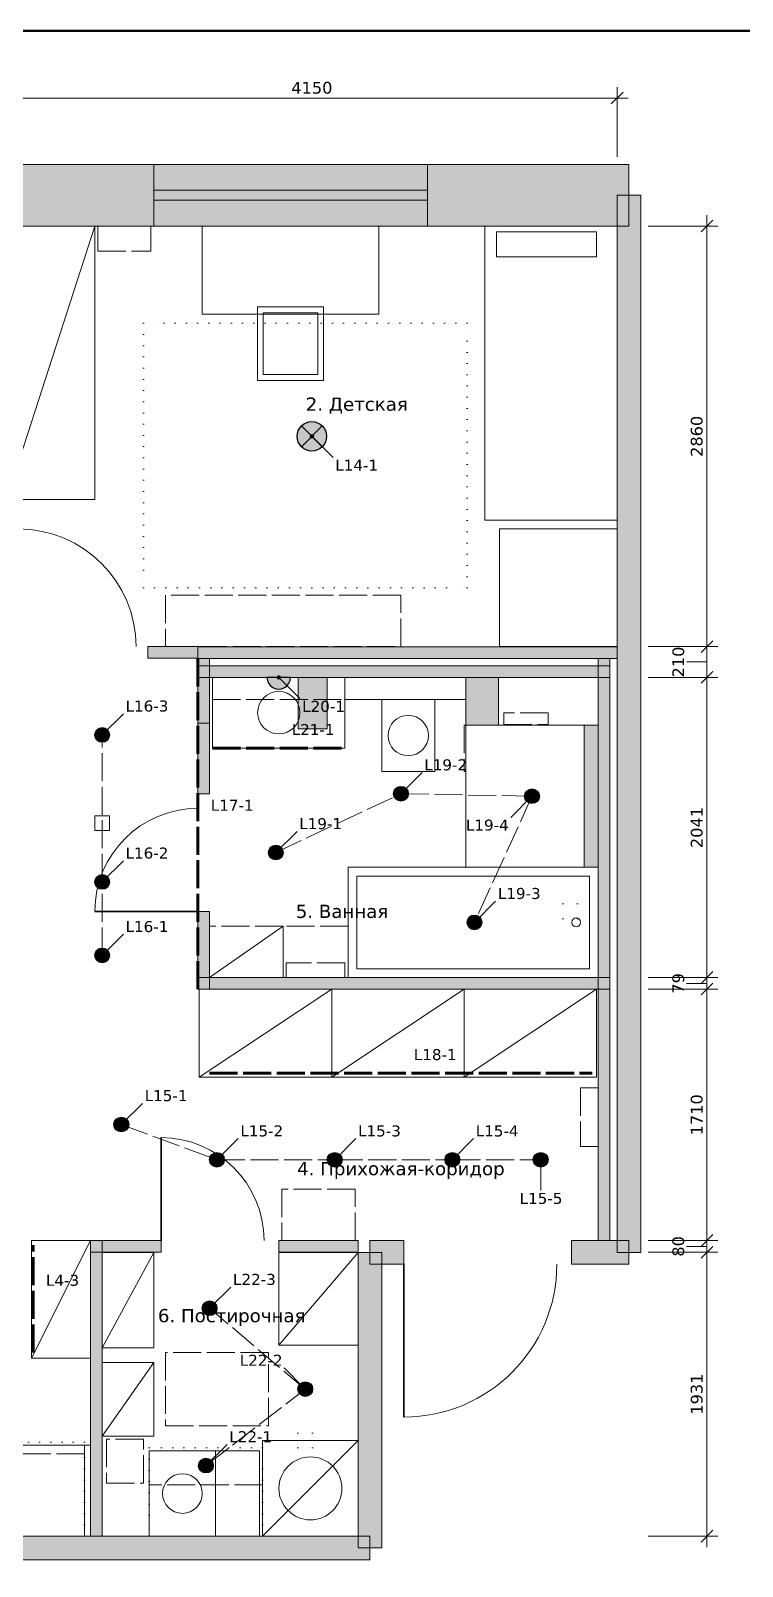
# Model space of a CAD drawing. Header units: millimetres. Extents: x 974 to 29450, y 51 to 20750.
# Drawn here: x 7974 to 12810, y 10305 to 20750 of the extents above; entities that cross this region are included whole.
import ezdxf
from ezdxf.enums import TextEntityAlignment as Align

# ---------------------------------------------------------------- set-up
doc = ezdxf.new("R2010")
doc.units = ezdxf.units.MM
doc.linetypes.add('DASHED', pattern=[1.524, 1.27, -0.254])
doc.linetypes.add('DOT', pattern=[0.508, 0, -0.508])
for name, color, linetype in [('AR-NEW', 5, 'CONTINUOUS'), ('AR-WALLS', 7, 'CONTINUOUS'), ('DIM', 7, 'CONTINUOUS'), ('EL-LIGHT', 30, 'CONTINUOUS'), ('FRAME', 7, 'CONTINUOUS'), ('FURN', 8, 'CONTINUOUS'), ('TEXT', 7, 'CONTINUOUS')]:
    doc.layers.add(name, color=color, linetype=linetype)
doc.styles.add('GOST', font='DejaVuSans.ttf')

msp = doc.modelspace()

# ---------------------------------------------------------------- hatches: boundary and pattern name
at = {"layer": 'AR-NEW', "true_color": 0xc4c4c4}
h = msp.add_hatch(color=7, dxfattribs=at)
h.dxf.hatch_style = 1
h.paths.add_polyline_path([(9110, 16561), (9110, 16481), (8770, 16481), (8770, 16561), (9110, 16561)])
at = {"layer": 'AR-NEW', "true_color": 0xd4d4d4}
h = msp.add_hatch(color=7, dxfattribs=at)
h.dxf.hatch_style = 1
h.paths.add_polyline_path([(9990, 16001), (9990, 16351), (9791, 16351), (9791, 16001), (9990, 16001)])
h = msp.add_hatch(color=7, dxfattribs=at)
h.dxf.hatch_style = 1
h.paths.add_polyline_path([(11153, 16026), (11153, 16351), (10931, 16351), (10931, 16026), (11153, 16026)])
at = {"layer": 'AR-NEW', "true_color": 0xc4c4c4}
h = msp.add_hatch(color=7, dxfattribs=at)
h.dxf.hatch_style = 1
h.paths.add_polyline_path([(9190, 15560), (9190, 16041), (9110, 16041), (9110, 15560), (9190, 15560)])
at = {"layer": 'AR-NEW', "true_color": 0xd4d4d4}
h = msp.add_hatch(color=7, dxfattribs=at)
h.dxf.hatch_style = 1
h.paths.add_polyline_path([(11831, 15060), (11831, 16026), (11736, 16026), (11736, 15060), (11831, 15060)])
at = {"layer": 'AR-NEW', "true_color": 0xc4c4c4}
h = msp.add_hatch(color=7, dxfattribs=at)
h.dxf.hatch_style = 1
h.paths.add_polyline_path([(10200, 12441), (10200, 12521), (9660, 12521), (9660, 12441), (10200, 12441)])
at = {"layer": 'AR-WALLS', "true_color": 0x9a9a9a}
h = msp.add_hatch(color=7, dxfattribs=at)
h.dxf.hatch_style = 1
h.paths.add_polyline_path([(7030, 19421), (7030, 19841), (8810, 19841), (8810, 19421), (7030, 19421)])
at = {"layer": 'AR-WALLS', "true_color": 0xffffff}
h = msp.add_hatch(color=7, dxfattribs=at)
h.dxf.hatch_style = 1
h.paths.add_polyline_path([(8810, 19421), (10671, 19421), (10671, 19841), (8810, 19841)])
at = {"layer": 'AR-WALLS', "true_color": 0x9a9a9a}
h = msp.add_hatch(color=7, dxfattribs=at)
h.dxf.hatch_style = 1
h.paths.add_polyline_path([(12040, 19421), (10671, 19421), (10671, 19841), (12040, 19841), (12040, 19421)])
h = msp.add_hatch(color=7, dxfattribs=at)
h.dxf.hatch_style = 1
h.paths.add_polyline_path([(12120, 12440), (12120, 19631), (11960, 19631), (11960, 12440), (12120, 12440)])
h = msp.add_hatch(color=7, dxfattribs=at)
h.dxf.hatch_style = 1
h.paths.add_polyline_path([(11960, 16480), (11960, 16560), (9110, 16560), (9110, 16480), (11960, 16480)])
h = msp.add_hatch(color=7, dxfattribs=at)
h.dxf.hatch_style = 1
h.paths.add_polyline_path([(9190, 16480), (9190, 16041), (9110, 16041), (9110, 16480), (9190, 16480)])
h = msp.add_hatch(color=7, dxfattribs=at)
h.dxf.hatch_style = 1
h.paths.add_polyline_path([(11911, 16351), (11911, 16431), (9110, 16431), (9110, 16351), (11911, 16351)])
h = msp.add_hatch(color=7, dxfattribs=at)
h.dxf.hatch_style = 1
h.paths.add_polyline_path([(11911, 12521), (11911, 16480), (11831, 16480), (11831, 12521), (11911, 12521)])
h = msp.add_hatch(color=7, dxfattribs=at)
h.dxf.hatch_style = 1
h.paths.add_polyline_path([(9110, 14231), (9110, 14760), (9190, 14760), (9190, 14231), (9110, 14231)])
h = msp.add_hatch(color=7, dxfattribs=at)
h.dxf.hatch_style = 1
h.paths.add_polyline_path([(11911, 14231), (11911, 14311), (9110, 14311), (9110, 14231), (11911, 14231)])
h = msp.add_hatch(color=7, dxfattribs=at)
h.dxf.hatch_style = 1
h.paths.add_polyline_path([(8460, 10510), (8460, 12521), (8380, 12521), (8380, 10510), (8460, 10510)])
h = msp.add_hatch(color=7, dxfattribs=at)
h.dxf.hatch_style = 1
h.paths.add_polyline_path([(8380, 12521), (8860, 12521), (8860, 12441), (8380, 12441), (8380, 12521)])
h = msp.add_hatch(color=7, dxfattribs=at)
h.dxf.hatch_style = 1
h.paths.add_polyline_path([(10360, 10430), (10360, 12440), (10200, 12440), (10200, 10430), (10360, 10430)])
h = msp.add_hatch(color=7, dxfattribs=at)
h.dxf.hatch_style = 1
h.paths.add_polyline_path([(10280, 12360), (10280, 12520), (10510, 12520), (10510, 12360), (10280, 12360)])
h = msp.add_hatch(color=7, dxfattribs=at)
h.dxf.hatch_style = 1
h.paths.add_polyline_path([(12040, 12520), (12040, 12360), (11650, 12360), (11650, 12520), (12040, 12520)])
h = msp.add_hatch(color=7, dxfattribs=at)
h.dxf.hatch_style = 1
h.paths.add_polyline_path([(10280, 10350), (10280, 10510), (4080, 10510), (4080, 10350), (10280, 10350)])
at = {"layer": 'EL-LIGHT', "true_color": 0xffffff}
h = msp.add_hatch(color=7, dxfattribs=at)
h.dxf.hatch_style = 1
edge = h.paths.add_edge_path()
edge.add_arc((9885, 17991), 100, 0, 360)
at = {"layer": 'EL-LIGHT', "true_color": 0x636363}
h = msp.add_hatch(color=7, dxfattribs=at)
h.dxf.hatch_style = 1
h.paths.add_polyline_path([(9580, 16351), (9583, 16330), (9591, 16311), (9603, 16294), (9620, 16282), (9639, 16274), (9660, 16271), (9681, 16274), (9700, 16282), (9717, 16294), (9729, 16311), (9737, 16330), (9740, 16351)])
at = {"layer": 'EL-LIGHT', "true_color": 0xffffff}
h = msp.add_hatch(color=7, dxfattribs=at)
h.dxf.hatch_style = 1
edge = h.paths.add_edge_path()
edge.add_arc((8460, 15960), 50, 0, 360)
at = {"layer": 'EL-LIGHT', "true_color": 0x3182bd}
h = msp.add_hatch(color=7, dxfattribs=at)
h.dxf.hatch_style = 1
edge = h.paths.add_edge_path()
edge.add_arc((8460, 15960), 17.5, 0, 360)
at = {"layer": 'EL-LIGHT', "true_color": 0xffffff}
h = msp.add_hatch(color=7, dxfattribs=at)
h.dxf.hatch_style = 1
edge = h.paths.add_edge_path()
edge.add_arc((10490, 15560), 50, 0, 360)
at = {"layer": 'EL-LIGHT', "true_color": 0x756bb1}
h = msp.add_hatch(color=7, dxfattribs=at)
h.dxf.hatch_style = 1
edge = h.paths.add_edge_path()
edge.add_arc((10490, 15560), 17.5, 0, 360)
at = {"layer": 'EL-LIGHT', "true_color": 0xffffff}
h = msp.add_hatch(color=7, dxfattribs=at)
h.dxf.hatch_style = 1
edge = h.paths.add_edge_path()
edge.add_arc((11381, 15543), 50, 0, 360)
at = {"layer": 'EL-LIGHT', "true_color": 0x756bb1}
h = msp.add_hatch(color=7, dxfattribs=at)
h.dxf.hatch_style = 1
edge = h.paths.add_edge_path()
edge.add_arc((11381, 15543), 17.5, 0, 360)
at = {"layer": 'EL-LIGHT', "true_color": 0xffffff}
h = msp.add_hatch(color=7, dxfattribs=at)
h.dxf.hatch_style = 1
edge = h.paths.add_edge_path()
edge.add_arc((9640, 15160), 50, 0, 360)
at = {"layer": 'EL-LIGHT', "true_color": 0x756bb1}
h = msp.add_hatch(color=7, dxfattribs=at)
h.dxf.hatch_style = 1
edge = h.paths.add_edge_path()
edge.add_arc((9640, 15160), 17.5, 0, 360)
at = {"layer": 'EL-LIGHT', "true_color": 0xffffff}
h = msp.add_hatch(color=7, dxfattribs=at)
h.dxf.hatch_style = 1
edge = h.paths.add_edge_path()
edge.add_arc((8460, 14960), 50, 0, 360)
at = {"layer": 'EL-LIGHT', "true_color": 0x3182bd}
h = msp.add_hatch(color=7, dxfattribs=at)
h.dxf.hatch_style = 1
edge = h.paths.add_edge_path()
edge.add_arc((8460, 14960), 17.5, 0, 360)
at = {"layer": 'EL-LIGHT', "true_color": 0xffffff}
h = msp.add_hatch(color=7, dxfattribs=at)
h.dxf.hatch_style = 1
edge = h.paths.add_edge_path()
edge.add_arc((10990, 14685), 50, 0, 360)
at = {"layer": 'EL-LIGHT', "true_color": 0x756bb1}
h = msp.add_hatch(color=7, dxfattribs=at)
h.dxf.hatch_style = 1
edge = h.paths.add_edge_path()
edge.add_arc((10990, 14685), 17.5, 0, 360)
at = {"layer": 'EL-LIGHT', "true_color": 0xffffff}
h = msp.add_hatch(color=7, dxfattribs=at)
h.dxf.hatch_style = 1
edge = h.paths.add_edge_path()
edge.add_arc((8460, 14460), 50, 0, 360)
at = {"layer": 'EL-LIGHT', "true_color": 0x3182bd}
h = msp.add_hatch(color=7, dxfattribs=at)
h.dxf.hatch_style = 1
edge = h.paths.add_edge_path()
edge.add_arc((8460, 14460), 17.5, 0, 360)
at = {"layer": 'EL-LIGHT', "true_color": 0xffffff}
h = msp.add_hatch(color=7, dxfattribs=at)
h.dxf.hatch_style = 1
edge = h.paths.add_edge_path()
edge.add_arc((8590, 13310), 50, 0, 360)
at = {"layer": 'EL-LIGHT', "true_color": 0x7b4173}
h = msp.add_hatch(color=7, dxfattribs=at)
h.dxf.hatch_style = 1
edge = h.paths.add_edge_path()
edge.add_arc((8590, 13310), 17.5, 0, 360)
at = {"layer": 'EL-LIGHT', "true_color": 0xffffff}
h = msp.add_hatch(color=7, dxfattribs=at)
h.dxf.hatch_style = 1
edge = h.paths.add_edge_path()
edge.add_arc((9240, 13070), 50, 0, 360)
at = {"layer": 'EL-LIGHT', "true_color": 0x7b4173}
h = msp.add_hatch(color=7, dxfattribs=at)
h.dxf.hatch_style = 1
edge = h.paths.add_edge_path()
edge.add_arc((9240, 13070), 17.5, 0, 360)
at = {"layer": 'EL-LIGHT', "true_color": 0xffffff}
h = msp.add_hatch(color=7, dxfattribs=at)
h.dxf.hatch_style = 1
edge = h.paths.add_edge_path()
edge.add_arc((10040, 13070), 50, 0, 360)
at = {"layer": 'EL-LIGHT', "true_color": 0x7b4173}
h = msp.add_hatch(color=7, dxfattribs=at)
h.dxf.hatch_style = 1
edge = h.paths.add_edge_path()
edge.add_arc((10040, 13070), 17.5, 0, 360)
at = {"layer": 'EL-LIGHT', "true_color": 0xffffff}
h = msp.add_hatch(color=7, dxfattribs=at)
h.dxf.hatch_style = 1
edge = h.paths.add_edge_path()
edge.add_arc((10840, 13070), 50, 0, 360)
at = {"layer": 'EL-LIGHT', "true_color": 0x7b4173}
h = msp.add_hatch(color=7, dxfattribs=at)
h.dxf.hatch_style = 1
edge = h.paths.add_edge_path()
edge.add_arc((10840, 13070), 17.5, 0, 360)
at = {"layer": 'EL-LIGHT', "true_color": 0xffffff}
h = msp.add_hatch(color=7, dxfattribs=at)
h.dxf.hatch_style = 1
edge = h.paths.add_edge_path()
edge.add_arc((11440, 13070), 50, 0, 360)
at = {"layer": 'EL-LIGHT', "true_color": 0x7b4173}
h = msp.add_hatch(color=7, dxfattribs=at)
h.dxf.hatch_style = 1
edge = h.paths.add_edge_path()
edge.add_arc((11440, 13070), 17.5, 0, 360)
at = {"layer": 'EL-LIGHT', "true_color": 0xffffff}
h = msp.add_hatch(color=7, dxfattribs=at)
h.dxf.hatch_style = 1
edge = h.paths.add_edge_path()
edge.add_arc((9190, 12060), 50, 0, 360)
at = {"layer": 'EL-LIGHT', "true_color": 0xfd8d3c}
h = msp.add_hatch(color=7, dxfattribs=at)
h.dxf.hatch_style = 1
edge = h.paths.add_edge_path()
edge.add_arc((9190, 12060), 17.5, 0, 360)
at = {"layer": 'EL-LIGHT', "true_color": 0xffffff}
h = msp.add_hatch(color=7, dxfattribs=at)
h.dxf.hatch_style = 1
edge = h.paths.add_edge_path()
edge.add_arc((9840, 11510), 50, 0, 360)
at = {"layer": 'EL-LIGHT', "true_color": 0xfd8d3c}
h = msp.add_hatch(color=7, dxfattribs=at)
h.dxf.hatch_style = 1
edge = h.paths.add_edge_path()
edge.add_arc((9840, 11510), 17.5, 0, 360)
at = {"layer": 'EL-LIGHT', "true_color": 0xffffff}
h = msp.add_hatch(color=7, dxfattribs=at)
h.dxf.hatch_style = 1
edge = h.paths.add_edge_path()
edge.add_arc((9165, 10990), 50, 0, 360)
at = {"layer": 'EL-LIGHT', "true_color": 0xfd8d3c}
h = msp.add_hatch(color=7, dxfattribs=at)
h.dxf.hatch_style = 1
edge = h.paths.add_edge_path()
edge.add_arc((9165, 10990), 17.5, 0, 360)
at = {"layer": 'TEXT', "true_color": 0x843c39}
h = msp.add_hatch(color=7, dxfattribs=at)
h.dxf.hatch_style = 1
edge = h.paths.add_edge_path()
edge.add_arc((9885, 17991), 12.5, 0, 360)
at = {"layer": 'TEXT', "true_color": 0x636363}
h = msp.add_hatch(color=7, dxfattribs=at)
h.dxf.hatch_style = 1
edge = h.paths.add_edge_path()
edge.add_arc((9660, 16351), 12.5, 0, 360)
at = {"layer": 'TEXT', "true_color": 0x3182bd}
h = msp.add_hatch(color=7, dxfattribs=at)
h.dxf.hatch_style = 1
edge = h.paths.add_edge_path()
edge.add_arc((8460, 15960), 12.5, 0, 360)
at = {"layer": 'TEXT', "true_color": 0x756bb1}
h = msp.add_hatch(color=7, dxfattribs=at)
h.dxf.hatch_style = 1
edge = h.paths.add_edge_path()
edge.add_arc((10490, 15560), 12.5, 0, 360)
h = msp.add_hatch(color=7, dxfattribs=at)
h.dxf.hatch_style = 1
edge = h.paths.add_edge_path()
edge.add_arc((11381, 15543), 12.5, 0, 360)
h = msp.add_hatch(color=7, dxfattribs=at)
h.dxf.hatch_style = 1
edge = h.paths.add_edge_path()
edge.add_arc((9640, 15160), 12.5, 0, 360)
at = {"layer": 'TEXT', "true_color": 0x3182bd}
h = msp.add_hatch(color=7, dxfattribs=at)
h.dxf.hatch_style = 1
edge = h.paths.add_edge_path()
edge.add_arc((8460, 14960), 12.5, 0, 360)
at = {"layer": 'TEXT', "true_color": 0x756bb1}
h = msp.add_hatch(color=7, dxfattribs=at)
h.dxf.hatch_style = 1
edge = h.paths.add_edge_path()
edge.add_arc((10990, 14685), 12.5, 0, 360)
at = {"layer": 'TEXT', "true_color": 0x3182bd}
h = msp.add_hatch(color=7, dxfattribs=at)
h.dxf.hatch_style = 1
edge = h.paths.add_edge_path()
edge.add_arc((8460, 14460), 12.5, 0, 360)
at = {"layer": 'TEXT', "true_color": 0x7b4173}
h = msp.add_hatch(color=7, dxfattribs=at)
h.dxf.hatch_style = 1
edge = h.paths.add_edge_path()
edge.add_arc((8590, 13310), 12.5, 0, 360)
h = msp.add_hatch(color=7, dxfattribs=at)
h.dxf.hatch_style = 1
edge = h.paths.add_edge_path()
edge.add_arc((9240, 13070), 12.5, 0, 360)
h = msp.add_hatch(color=7, dxfattribs=at)
h.dxf.hatch_style = 1
edge = h.paths.add_edge_path()
edge.add_arc((10040, 13070), 12.5, 0, 360)
h = msp.add_hatch(color=7, dxfattribs=at)
h.dxf.hatch_style = 1
edge = h.paths.add_edge_path()
edge.add_arc((10840, 13070), 12.5, 0, 360)
h = msp.add_hatch(color=7, dxfattribs=at)
h.dxf.hatch_style = 1
edge = h.paths.add_edge_path()
edge.add_arc((11440, 13070), 12.5, 0, 360)
at = {"layer": 'TEXT', "true_color": 0xfd8d3c}
h = msp.add_hatch(color=7, dxfattribs=at)
h.dxf.hatch_style = 1
edge = h.paths.add_edge_path()
edge.add_arc((9190, 12060), 12.5, 0, 360)
h = msp.add_hatch(color=7, dxfattribs=at)
h.dxf.hatch_style = 1
edge = h.paths.add_edge_path()
edge.add_arc((9840, 11510), 12.5, 0, 360)
h = msp.add_hatch(color=7, dxfattribs=at)
h.dxf.hatch_style = 1
edge = h.paths.add_edge_path()
edge.add_arc((9165, 10990), 12.5, 0, 360)

# ---------------------------------------------------------------- linework, layer by layer
at = {"layer": 'AR-NEW', "lineweight": 15, "true_color": 0x7f7f7f}
for points in [[(9110, 16561), (9110, 16481), (8770, 16481), (8770, 16561), (9110, 16561)], [(9190, 15560), (9190, 16041), (9110, 16041), (9110, 15560), (9190, 15560)], [(10200, 12441), (10200, 12521), (9660, 12521), (9660, 12441), (10200, 12441)]]:
    msp.add_lwpolyline(points, close=True, dxfattribs=at)
at = {"layer": 'AR-NEW', "lineweight": 13, "true_color": 0x8f8f8f}
for points in [[(9990, 16001), (9990, 16351), (9791, 16351), (9791, 16001), (9990, 16001)], [(11153, 16026), (11153, 16351), (10931, 16351), (10931, 16026), (11153, 16026)], [(11831, 15060), (11831, 16026), (11736, 16026), (11736, 15060), (11831, 15060)]]:
    msp.add_lwpolyline(points, close=True, dxfattribs=at)
at = {"layer": 'AR-WALLS', "lineweight": 15, "true_color": 0x7f7f7f}
for points in [[(7030, 19421), (7030, 19841), (8810, 19841), (8810, 19421), (7030, 19421)], [(12040, 19421), (10671, 19421), (10671, 19841), (12040, 19841), (12040, 19421)], [(12120, 12440), (12120, 19631), (11960, 19631), (11960, 12440), (12120, 12440)], [(11960, 16480), (11960, 16560), (9110, 16560), (9110, 16480), (11960, 16480)], [(9190, 16480), (9190, 16041), (9110, 16041), (9110, 16480), (9190, 16480)], [(11911, 16351), (11911, 16431), (9110, 16431), (9110, 16351), (11911, 16351)], [(11911, 12521), (11911, 16480), (11831, 16480), (11831, 12521), (11911, 12521)], [(9110, 14231), (9110, 14760), (9190, 14760), (9190, 14231), (9110, 14231)], [(11911, 14231), (11911, 14311), (9110, 14311), (9110, 14231), (11911, 14231)], [(8460, 10510), (8460, 12521), (8380, 12521), (8380, 10510), (8460, 10510)], [(8380, 12521), (8860, 12521), (8860, 12441), (8380, 12441), (8380, 12521)], [(10360, 10430), (10360, 12440), (10200, 12440), (10200, 10430), (10360, 10430)], [(10280, 12360), (10280, 12520), (10510, 12520), (10510, 12360), (10280, 12360)], [(12040, 12520), (12040, 12360), (11650, 12360), (11650, 12520), (12040, 12520)], [(10280, 10350), (10280, 10510), (4080, 10510), (4080, 10350), (10280, 10350)]]:
    msp.add_lwpolyline(points, close=True, dxfattribs=at)
at = {"layer": 'AR-WALLS', "lineweight": 20, "true_color": 0x9a9a9a}
msp.add_lwpolyline([(8810, 19421), (10671, 19421), (10671, 19841), (8810, 19841)], close=True, dxfattribs=at)
at = {"layer": 'AR-WALLS', "lineweight": 15, "true_color": 0x9a9a9a}
for points in [[(8810, 19665), (10671, 19665)], [(8810, 19597), (10671, 19597)]]:
    msp.add_lwpolyline(points, dxfattribs=at)
at = {"layer": 'AR-WALLS', "lineweight": 35, "true_color": 0x9a9a9a}
for points in [[(9110, 14760), (8410, 14760)], [(8860, 12521), (8860, 13221)], [(10510, 12360), (10510, 11320)]]:
    msp.add_lwpolyline(points, dxfattribs=at)
at = {"layer": 'AR-WALLS', "lineweight": 15, "true_color": 0x9a9a9a}
for centre, radius, start, end in [((7890, 16561), 800, 0, 90), ((9110, 14760), 700, 90, 180), ((8860, 12521), 700, 0, 90), ((10510, 12360), 1040, 270, 360)]:
    msp.add_arc(centre, radius, start, end, dxfattribs=at)
at = {"layer": 'DIM', "color": 7, "lineweight": 15}
for points in [[(4215, 20292), (12035, 20292)], [(11960, 19892), (11960, 20367)], [(12570, 10435), (12570, 19496)], [(12170, 19421), (12645, 19421)], [(12170, 16561), (12645, 16561)], [(12170, 16351), (12645, 16351)], [(12170, 14310), (12645, 14310)], [(12170, 14231), (12645, 14231)], [(12170, 12521), (12645, 12521)], [(12170, 12441), (12645, 12441)], [(12170, 10510), (12645, 10510)]]:
    msp.add_lwpolyline(points, dxfattribs=at)
at = {"layer": 'DIM', "color": 7, "lineweight": 35}
for points in [[(11920, 20252), (12000, 20332)], [(12530, 19381), (12610, 19461)], [(12530, 16521), (12610, 16601)], [(12530, 16311), (12610, 16391)], [(12530, 14270), (12610, 14350)], [(12530, 14191), (12610, 14271)], [(12530, 12481), (12610, 12561)], [(12530, 12401), (12610, 12481)], [(12530, 10470), (12610, 10550)]]:
    msp.add_lwpolyline(points, dxfattribs=at)
at = {"layer": 'DIM', "color": 7, "lineweight": 13}
for points in [[(12570, 16456), (12430, 16456)], [(12570, 14270), (12430, 14270)], [(12570, 12481), (12430, 12481)]]:
    msp.add_lwpolyline(points, dxfattribs=at)
at = {"layer": 'EL-LIGHT', "lineweight": 20, "true_color": 0x843c39}
for points in [[(9814, 17920), (9956, 18062)], [(9814, 18062), (9956, 17920)]]:
    msp.add_lwpolyline(points, dxfattribs=at)
at = {"layer": 'EL-LIGHT', "linetype": 'DASHED', "lineweight": 70, "ltscale": 150, "true_color": 0xe6550d}
msp.add_lwpolyline([(9110, 14231), (9110, 16481)], dxfattribs=at)
at = {"layer": 'EL-LIGHT', "lineweight": 30, "true_color": 0x636363}
msp.add_lwpolyline([(9580, 16351), (9583, 16330), (9591, 16311), (9603, 16294), (9620, 16282), (9639, 16274), (9660, 16271), (9681, 16274), (9700, 16282), (9717, 16294), (9729, 16311), (9737, 16330), (9740, 16351)], close=True, dxfattribs=at)
at = {"layer": 'EL-LIGHT', "linetype": 'DASHED', "lineweight": 15, "ltscale": 150, "true_color": 0x3182bd}
msp.add_lwpolyline([(8460, 14460), (8460, 14960), (8460, 15960)], dxfattribs=at)
at = {"layer": 'EL-LIGHT', "linetype": 'DASHED', "lineweight": 70, "ltscale": 150, "true_color": 0x6baed6}
msp.add_lwpolyline([(9210, 15871), (10110, 15871)], dxfattribs=at)
at = {"layer": 'EL-LIGHT', "linetype": 'DASHED', "lineweight": 15, "ltscale": 150, "true_color": 0x756bb1}
msp.add_lwpolyline([(9640, 15160), (10490, 15560), (11381, 15543), (10990, 14685)], dxfattribs=at)
at = {"layer": 'EL-LIGHT', "linetype": 'DASHED', "lineweight": 70, "ltscale": 150, "true_color": 0x31a354}
msp.add_lwpolyline([(9190, 13660), (11790, 13660)], dxfattribs=at)
at = {"layer": 'EL-LIGHT', "linetype": 'DASHED', "lineweight": 15, "ltscale": 150, "true_color": 0x7b4173}
msp.add_lwpolyline([(8590, 13310), (9240, 13070), (10040, 13070), (10840, 13070), (11440, 13070)], dxfattribs=at)
at = {"layer": 'EL-LIGHT', "linetype": 'DASHED', "lineweight": 70, "ltscale": 150, "true_color": 0x9467bd}
msp.add_lwpolyline([(7990, 11760), (7990, 12490)], dxfattribs=at)
at = {"layer": 'EL-LIGHT', "linetype": 'DASHED', "lineweight": 15, "ltscale": 150, "true_color": 0xfd8d3c}
msp.add_lwpolyline([(9165, 10990), (9840, 11510), (9190, 12060)], dxfattribs=at)
at = {"layer": 'EL-LIGHT', "lineweight": 30, "true_color": 0x843c39}
msp.add_circle((9885, 17991), 100, dxfattribs=at)
at = {"layer": 'EL-LIGHT', "lineweight": 25, "true_color": 0x3182bd}
for centre in [(8460, 15960), (8460, 14960), (8460, 14460)]:
    msp.add_circle(centre, 50, dxfattribs=at)
at = {"layer": 'EL-LIGHT', "lineweight": 13, "true_color": 0x3182bd}
for centre in [(8460, 15960), (8460, 14960), (8460, 14460)]:
    msp.add_circle(centre, 17.5, dxfattribs=at)
at = {"layer": 'EL-LIGHT', "lineweight": 25, "true_color": 0x756bb1}
for centre in [(10490, 15560), (11381, 15543), (9640, 15160), (10990, 14685)]:
    msp.add_circle(centre, 50, dxfattribs=at)
at = {"layer": 'EL-LIGHT', "lineweight": 13, "true_color": 0x756bb1}
for centre in [(10490, 15560), (11381, 15543), (9640, 15160), (10990, 14685)]:
    msp.add_circle(centre, 17.5, dxfattribs=at)
at = {"layer": 'EL-LIGHT', "lineweight": 25, "true_color": 0x7b4173}
for centre in [(8590, 13310), (9240, 13070), (10040, 13070), (10840, 13070), (11440, 13070)]:
    msp.add_circle(centre, 50, dxfattribs=at)
at = {"layer": 'EL-LIGHT', "lineweight": 13, "true_color": 0x7b4173}
for centre in [(8590, 13310), (9240, 13070), (10040, 13070), (10840, 13070), (11440, 13070)]:
    msp.add_circle(centre, 17.5, dxfattribs=at)
at = {"layer": 'EL-LIGHT', "lineweight": 25, "true_color": 0xfd8d3c}
for centre in [(9190, 12060), (9840, 11510), (9165, 10990)]:
    msp.add_circle(centre, 50, dxfattribs=at)
at = {"layer": 'EL-LIGHT', "lineweight": 13, "true_color": 0xfd8d3c}
for centre in [(9190, 12060), (9840, 11510), (9165, 10990)]:
    msp.add_circle(centre, 17.5, dxfattribs=at)
at = {"layer": 'FRAME', "color": 7, "lineweight": 50}
msp.add_lwpolyline([(1000, 250), (29450, 250), (29450, 20750), (1000, 20750)], close=True, dxfattribs=at)
at = {"layer": 'FURN', "lineweight": 15, "true_color": 0xb8b8b8}
for points in [[(7810, 17561), (8410, 17561), (8410, 19421), (7810, 19421)], [(9140, 18821), (10340, 18821), (10340, 19421), (9140, 19421)], [(11060, 17421), (11960, 17421), (11960, 19421), (11060, 19421)], [(9515, 18371), (9965, 18371), (9965, 18871), (9515, 18871)], [(11160, 16561), (11960, 16561), (11960, 17361), (11160, 17361)], [(9210, 15871), (10110, 15871), (10110, 16351), (9210, 16351)], [(10110, 16201), (10931, 16201), (10931, 16351), (10110, 16351)], [(10360, 15711), (10720, 15711), (10720, 16201), (10360, 16201)], [(10931, 15060), (11736, 15060), (11736, 16026), (10931, 16026)], [(11736, 15060), (11831, 15060), (11831, 16026), (11736, 16026)], [(10131, 14310), (11831, 14310), (11831, 15060), (10131, 15060)], [(9120, 13631), (10020, 13631), (10020, 14231), (9120, 14231)], [(10020, 13631), (10920, 13631), (10920, 14231), (10020, 14231)], [(10920, 13631), (11820, 13631), (11820, 14231), (10920, 14231)], [(7980, 11721), (8380, 11721), (8380, 12521), (7980, 12521)], [(8460, 11790), (8810, 11790), (8810, 12440), (8460, 12440)], [(9660, 11810), (10200, 11810), (10200, 12440), (9660, 12440)], [(8460, 11191), (8810, 11191), (8810, 11691), (8460, 11691)], [(7740, 10510), (8340, 10510), (8340, 11130), (7740, 11130)], [(8340, 10510), (8380, 10510), (8380, 11130), (8340, 11130)], [(8780, 10510), (9230, 10510), (9230, 11090), (8780, 11090)], [(9230, 10510), (9530, 10510), (9530, 11090), (9230, 11090)], [(9550, 10510), (10200, 10510), (10200, 11160), (9550, 11160)]]:
    msp.add_lwpolyline(points, close=True, dxfattribs=at)
at = {"layer": 'FURN', "lineweight": 13, "true_color": 0xb8b8b8}
for points in [[(7810, 17561), (8410, 19421)], [(9190, 14310), (9690, 14660)], [(9120, 13631), (10020, 14231)], [(10020, 13631), (10920, 14231)], [(10920, 13631), (11820, 14231)], [(7980, 11721), (8380, 12521)], [(8460, 11790), (8810, 12440)], [(9660, 11810), (10200, 12440)], [(8460, 11191), (8810, 11691)], [(9550, 10510), (10200, 11160)]]:
    msp.add_lwpolyline(points, dxfattribs=at)
at = {"layer": 'FURN', "linetype": 'DASHED', "lineweight": 15, "ltscale": 150, "true_color": 0xb8b8b8}
for points in [[(8430, 19251), (8790, 19251), (8790, 19421), (8430, 19421)], [(8890, 16561), (10490, 16561), (10490, 16911), (8890, 16911)], [(9210, 16201), (10110, 16201), (10110, 16351), (9210, 16351)], [(11190, 16030), (11490, 16030), (11490, 16110), (11190, 16110)], [(10921, 15711), (10931, 15711), (10931, 16026), (10921, 16026)], [(8410, 15310), (8510, 15310), (8510, 15410), (8410, 15410)], [(9190, 14310), (9690, 14310), (9690, 14660), (9190, 14660)], [(9690, 14310), (10131, 14310), (10131, 14660), (9690, 14660)], [(9710, 14310), (10110, 14310), (10110, 14410), (9710, 14410)], [(11711, 13160), (11831, 13160), (11831, 13560), (11711, 13560)], [(9680, 12521), (10180, 12521), (10180, 12871), (9680, 12871)], [(8890, 11260), (9590, 11260), (9590, 11760), (8890, 11760)], [(8490, 10870), (8740, 10870), (8740, 11170), (8490, 11170)], [(9550, 10510), (10200, 10510), (10200, 11160), (9550, 11160)], [(7740, 10510), (8340, 10510), (8340, 11070), (7740, 11070)], [(8780, 10510), (9550, 10510), (9550, 10860), (8780, 10860)]]:
    msp.add_lwpolyline(points, close=True, dxfattribs=at)
at = {"layer": 'FURN', "lineweight": 13, "true_color": 0xb8b8b8}
for points in [[(11140, 19211), (11820, 19211), (11820, 19381), (11140, 19381)], [(9555, 18411), (9925, 18411), (9925, 18831), (9555, 18831)], [(10191, 14370), (11771, 14370), (11771, 15000), (10191, 15000)]]:
    msp.add_lwpolyline(points, close=True, dxfattribs=at)
at = {"layer": 'FURN', "linetype": 'DOT', "lineweight": 15, "ltscale": 150, "true_color": 0xb8b8b8}
for points in [[(8740, 16960), (10940, 16960), (10940, 18760), (8740, 18760)], [(11590, 14710), (11690, 14710), (11690, 14810), (11590, 14810)], [(9790, 11110), (9890, 11110), (9890, 11210), (9790, 11210)], [(4890, 10510), (8340, 10510), (8340, 11150), (4890, 11150)], [(8780, 10510), (9550, 10510), (9550, 11110), (8780, 11110)]]:
    msp.add_lwpolyline(points, close=True, dxfattribs=at)
at = {"layer": 'FURN', "lineweight": 13, "true_color": 0xb8b8b8}
for centre, radius in [((9660, 16111), 144), ((10540, 15956), 137), ((11681, 14685), 30), ((9875, 10835), 214), ((9005, 10800), 135)]:
    msp.add_circle(centre, radius, dxfattribs=at)
at = {"layer": 'TEXT', "lineweight": 15, "true_color": 0x843c39}
msp.add_lwpolyline([(9885, 17991), (10029, 17847)], dxfattribs=at)
at = {"layer": 'TEXT', "lineweight": 15, "true_color": 0x636363}
msp.add_lwpolyline([(9660, 16351), (9804, 16207)], dxfattribs=at)
at = {"layer": 'TEXT', "lineweight": 15, "true_color": 0x3182bd}
for points in [[(8460, 15960), (8604, 16104)], [(8460, 14960), (8604, 15104)], [(8460, 14460), (8604, 14604)]]:
    msp.add_lwpolyline(points, dxfattribs=at)
at = {"layer": 'TEXT', "lineweight": 15, "true_color": 0x756bb1}
for points in [[(10490, 15560), (10634, 15704)], [(11381, 15543), (11237, 15399)], [(9640, 15160), (9784, 15304)], [(10990, 14685), (11134, 14829)]]:
    msp.add_lwpolyline(points, dxfattribs=at)
at = {"layer": 'TEXT', "lineweight": 15, "true_color": 0x7b4173}
for points in [[(8590, 13310), (8734, 13454)], [(9240, 13070), (9384, 13214)], [(10040, 13070), (10184, 13214)], [(10840, 13070), (10984, 13214)], [(11440, 13070), (11440, 12860)]]:
    msp.add_lwpolyline(points, dxfattribs=at)
at = {"layer": 'TEXT', "lineweight": 15, "true_color": 0xfd8d3c}
for points in [[(9190, 12060), (9334, 12204)], [(9840, 11510), (9696, 11654)], [(9165, 10990), (9309, 11134)]]:
    msp.add_lwpolyline(points, dxfattribs=at)
at = {"layer": 'TEXT', "lineweight": 13, "true_color": 0x843c39}
msp.add_circle((9885, 17991), 12.5, dxfattribs=at)
at = {"layer": 'TEXT', "lineweight": 13, "true_color": 0x636363}
msp.add_circle((9660, 16351), 12.5, dxfattribs=at)
at = {"layer": 'TEXT', "lineweight": 13, "true_color": 0x3182bd}
for centre in [(8460, 15960), (8460, 14960), (8460, 14460)]:
    msp.add_circle(centre, 12.5, dxfattribs=at)
at = {"layer": 'TEXT', "lineweight": 13, "true_color": 0x756bb1}
for centre in [(10490, 15560), (11381, 15543), (9640, 15160), (10990, 14685)]:
    msp.add_circle(centre, 12.5, dxfattribs=at)
at = {"layer": 'TEXT', "lineweight": 13, "true_color": 0x7b4173}
for centre in [(8590, 13310), (9240, 13070), (10040, 13070), (10840, 13070), (11440, 13070)]:
    msp.add_circle(centre, 12.5, dxfattribs=at)
at = {"layer": 'TEXT', "lineweight": 13, "true_color": 0xfd8d3c}
for centre in [(9190, 12060), (9840, 11510), (9165, 10990)]:
    msp.add_circle(centre, 12.5, dxfattribs=at)

# ---------------------------------------------------------------- texts
at = {"layer": 'DIM', "color": 7, "style": 'GOST'}
msp.add_text('4150', height=80, dxfattribs=at).set_placement((9885, 20322), align=Align.CENTER)
for s, p in [('2860', (12540, 17991)), ('210', (12415, 16456)), ('2041', (12540, 15330)), ('79', (12415, 14270)), ('1710', (12540, 13376)), ('80', (12415, 12481)), ('1931', (12540, 11476))]:
    msp.add_text(s, height=80, rotation=90, dxfattribs=at).set_placement(p, align=Align.CENTER)
at = {"layer": 'TEXT', "true_color": 0x555555, "style": 'GOST'}
for s, p in [('2. Детская', (10190, 18165)), ('5. Ванная', (10090, 14715)), ('4. Прихожая-коридор', (10490, 12965)), ('6. Постирочная', (9340, 11965))]:
    msp.add_text(s, height=90, dxfattribs=at).set_placement(p, align=Align.CENTER)
at = {"layer": 'TEXT', "true_color": 0x843c39, "style": 'GOST'}
msp.add_text('L14-1', height=75, dxfattribs=at).set_placement((10044, 17757))
at = {"layer": 'TEXT', "true_color": 0x3182bd, "style": 'GOST'}
for s, p in [('L16-3', (8619, 16119)), ('L16-2', (8619, 15119)), ('L16-1', (8619, 14619))]:
    msp.add_text(s, height=75, dxfattribs=at).set_placement(p)
at = {"layer": 'TEXT', "true_color": 0x636363, "style": 'GOST'}
msp.add_text('L20-1', height=75, dxfattribs=at).set_placement((9819, 16117))
at = {"layer": 'TEXT', "true_color": 0x6baed6, "style": 'GOST'}
msp.add_text('L21-1', height=75, dxfattribs=at).set_placement((9748, 15959))
at = {"layer": 'TEXT', "true_color": 0x756bb1, "style": 'GOST'}
for s, p in [('L19-2', (10649, 15719)), ('L19-1', (9799, 15319)), ('L19-4', (10932, 15309)), ('L19-3', (11149, 14844))]:
    msp.add_text(s, height=75, dxfattribs=at).set_placement(p)
at = {"layer": 'TEXT', "true_color": 0xe6550d, "style": 'GOST'}
msp.add_text('L17-1', height=75, dxfattribs=at).set_placement((9198, 15444))
at = {"layer": 'TEXT', "true_color": 0x31a354, "style": 'GOST'}
msp.add_text('L18-1', height=75, dxfattribs=at).set_placement((10578, 13748))
at = {"layer": 'TEXT', "true_color": 0x7b4173, "style": 'GOST'}
for s, p in [('L15-1', (8749, 13469)), ('L15-2', (9399, 13229)), ('L15-3', (10199, 13229)), ('L15-4', (10999, 13229)), ('L15-5', (11297, 12770))]:
    msp.add_text(s, height=75, dxfattribs=at).set_placement(p)
at = {"layer": 'TEXT', "true_color": 0x9467bd, "style": 'GOST'}
msp.add_text('L4-3', height=75, dxfattribs=at).set_placement((8078, 12213))
at = {"layer": 'TEXT', "true_color": 0xfd8d3c, "style": 'GOST'}
for s, p in [('L22-3', (9349, 12219)), ('L22-2', (9395, 11669)), ('L22-1', (9324, 11149))]:
    msp.add_text(s, height=75, dxfattribs=at).set_placement(p)

doc.saveas('drawing.dxf')
